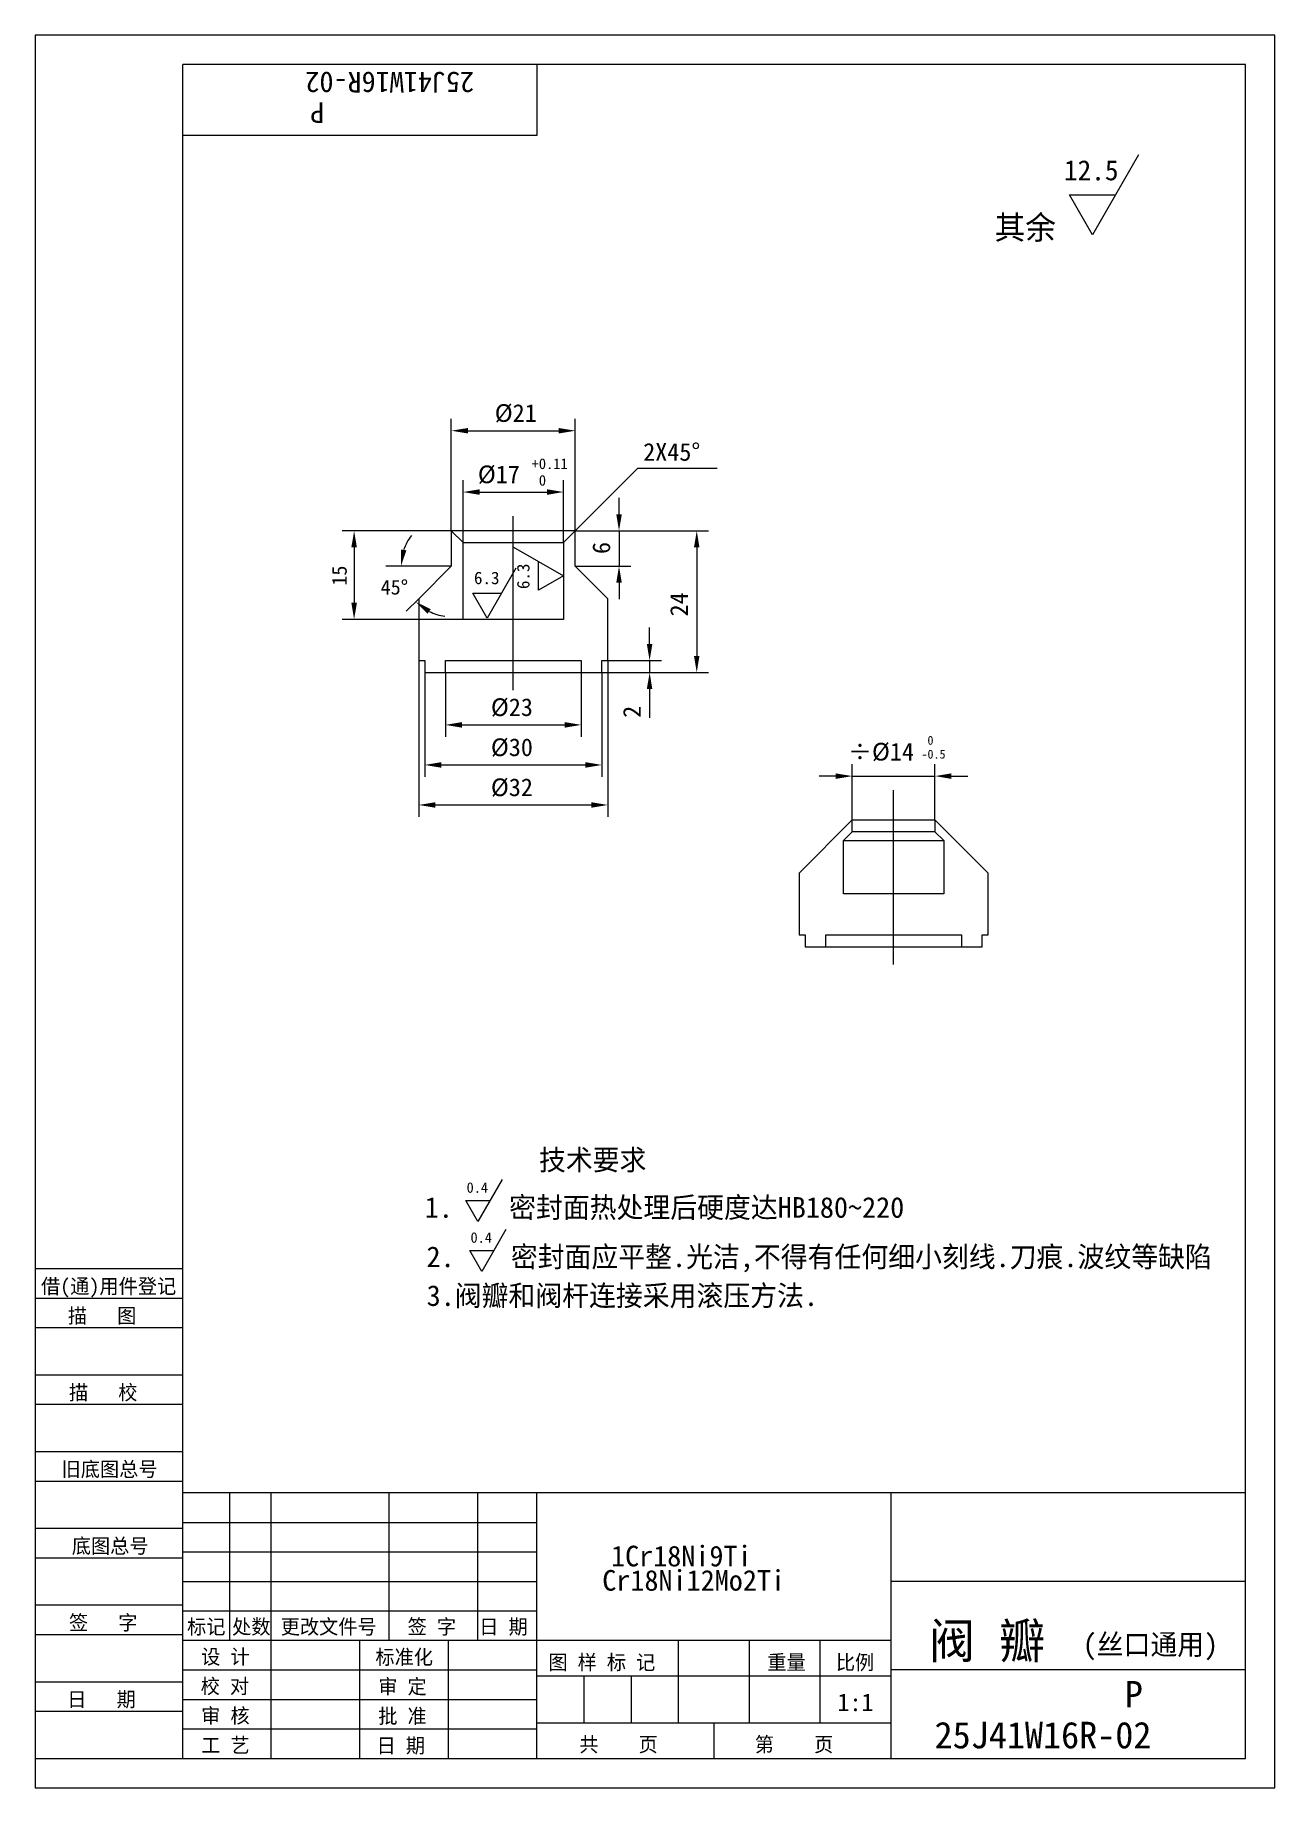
# Model space of a CAD drawing. Header units: metres. Extents: x 0 to 210, y 0 to 297.
import ezdxf

# ---------------------------------------------------------------- set-up
doc = ezdxf.new("R2010")
doc.units = ezdxf.units.M
for name, color, linetype in [('B', 3, 'Continuous'), ('C', 6, 'Continuous'), ('D', 1, 'Continuous'), ('FL', 5, 'Continuous'), ('T', 7, 'Continuous'), ('TL', 4, 'Continuous')]:
    doc.layers.add(name, color=color, linetype=linetype)

# ---------------------------------------------------------------- blocks, each defined once
blk = doc.blocks.new('TUKUN4')
at = {"layer": 'FL'}
for p, q in [((0, 297), (0, 0)), ((210, 297), (0, 297)), ((210, 0), (210, 297)), ((0, 78), (25, 78)), ((0, 70), (25, 70)), ((0, 65), (25, 65)), ((0, 57), (25, 57)), ((0, 52), (25, 52)), ((33, 25), (33, 50)), ((40, 5), (40, 50)), ((60, 25), (60, 50)), ((75, 25), (75, 50)), ((25, 45), (85, 45)), ((0, 44), (25, 44)), ((0, 39), (25, 39)), ((25, 40), (85, 40)), ((25, 35), (85, 35)), ((0, 31), (25, 31)), ((25, 30), (85, 30)), ((0, 26), (25, 26)), ((70, 5), (70, 25)), ((0, 18), (25, 18)), ((25, 20), (85, 20)), ((25, 15), (85, 15)), ((0, 13), (25, 13)), ((25, 10), (85, 10)), ((0, 0), (210, 0))]:
    blk.add_line(p, q, dxfattribs=at)
at = {"layer": 'TL'}
for p, q in [((25, 5), (25, 292)), ((205, 292), (25, 292)), ((85, 292), (85, 280)), ((205, 5), (205, 292)), ((85, 280), (25, 280)), ((0, 88), (25, 88)), ((0, 83), (25, 83)), ((205, 50), (25, 50)), ((85, 5), (85, 50)), ((145, 5), (145, 50)), ((205, 35), (145, 35)), ((145, 25), (25, 25)), ((55, 5), (55, 25)), ((109, 11), (109, 25)), ((121, 11), (121, 25)), ((133, 11), (133, 25)), ((85, 19), (145, 19)), ((93, 11), (93, 19)), ((101, 11), (101, 19)), ((205, 20), (145, 20)), ((145, 11), (85, 11)), ((115, 5), (115, 11)), ((0, 5), (205, 5))]:
    blk.add_line(p, q, dxfattribs=at)
at = {"layer": 'T'}
for s, p in [('借(通)用件登记', (1, 83.76)), ('描   图', (5.56, 78.76)), ('描   校', (5.74, 65.76)), ('旧底图总号', (4.49, 52.76)), ('底图总号', (6.22, 39.76)), ('签   字', (5.74, 26.76)), ('标记', (25.75, 26.07)), ('处数', (33.38, 26.07)), ('更改文件号', (41.61, 26.07)), ('签 字', (63.1, 26.07)), ('日 期', (75.23, 26.07)), ('设 计', (28.14, 20.99)), ('标准化', (57.65, 20.93)), ('图 样 标 记', (86.95, 20.04)), ('重量', (124.03, 20.04)), ('比例', (135.64, 20.04)), ('校 对', (28.05, 15.99)), ('审 定', (58.13, 15.93)), ('日   期', (5.45, 13.76)), ('审 核', (28.14, 10.99)), ('批 准', (58.13, 10.93)), ('共    页', (92.18, 6.13)), ('第    页', (121.9, 6.13)), ('工 艺', (28.14, 5.99)), ('日 期', (57.84, 5.93))]:
    blk.add_text(s, height=2.5, dxfattribs=at).set_placement(p)

msp = doc.modelspace()

# ---------------------------------------------------------------- linework, layer by layer
at = {"layer": 'B'}
for p, q in [((138.41, 164.02), (152.41, 164.02)), ((136.91, 160.52), (153.91, 160.52)), ((152.41, 162.02), (138.41, 162.02))]:
    msp.add_line(p, q, dxfattribs=at)
at = {"layer": 'C'}
for p, q in [((81, 186), (81, 215.51)), ((145.41, 139.52), (145.41, 169.03))]:
    msp.add_line(p, q, dxfattribs=at)
at = {"layer": 'D'}
for p, q in [((186.92, 276.69), (179.12, 263.17)), ((175.22, 269.93), (183.02, 269.93)), ((179.12, 263.17), (175.22, 269.93)), ((70.5, 213), (70.5, 231.96)), ((91.5, 213), (91.5, 231.96)), ((73.3, 229.96), (88.7, 229.96)), ((91.5, 213), (102.11, 223.61)), ((102.11, 223.61), (115.52, 223.61)), ((72.5, 211), (72.5, 221.57)), ((89.5, 211), (89.5, 221.57)), ((75.3, 219.57), (86.7, 219.57)), ((98.91, 215.8), (98.91, 218.6)), ((70.5, 213), (52.04, 213)), ((91.5, 213), (100.91, 213)), ((98.91, 213), (98.91, 207)), ((100.91, 213), (114.07, 213)), ((54.04, 210.2), (54.04, 200.8)), ((81.05, 210.23), (89.5, 205.36)), ((112.07, 210.2), (112.07, 191.8)), ((70.5, 207), (59.43, 207)), ((81.44, 206.65), (76.57, 198.2)), ((85.28, 202.92), (85.28, 207.79)), ((89.5, 205.36), (85.28, 202.92)), ((91.5, 207), (100.91, 207)), ((74.13, 202.43), (79, 202.43)), ((76.57, 198.2), (74.13, 202.43)), ((98.91, 204.2), (98.91, 201.4)), ((65, 201.5), (62.88, 199.38)), ((72.5, 198), (52.04, 198)), ((104.09, 193.8), (104.09, 196.6)), ((65, 191), (65, 164.55)), ((97, 191), (97, 164.55)), ((97, 191), (106.09, 191)), ((104.09, 191), (104.09, 189)), ((66, 189), (66, 171.33)), ((69.5, 189), (69.5, 178.12)), ((92.5, 189), (92.5, 178.12)), ((96, 189), (96, 171.33)), ((96, 189), (106.09, 189)), ((106.09, 189), (114.07, 189)), ((104.09, 186.2), (104.09, 183.4)), ((104.09, 183.4), (104.09, 181.31)), ((72.3, 180.12), (89.7, 180.12)), ((68.8, 173.33), (93.2, 173.33)), ((138.41, 164.02), (138.41, 173.44)), ((152.41, 164.02), (152.41, 173.44)), ((135.61, 171.44), (132.81, 171.44)), ((138.41, 171.44), (152.41, 171.44)), ((155.21, 171.44), (158.01, 171.44)), ((67.8, 166.55), (94.2, 166.55)), ((79.1, 103.1), (75, 96)), ((75, 96), (72.95, 99.55)), ((72.95, 99.55), (77.05, 99.55)), ((79.76, 94.63), (75.66, 87.53)), ((75.66, 87.53), (73.61, 91.08)), ((73.61, 91.08), (77.71, 91.08))]:
    msp.add_line(p, q, dxfattribs=at)
for start, end in [(142.23, 161.11), (243.89, 262.77)]:
    msp.add_arc((70.5, 207), 8.53, start, end, dxfattribs=at)
for points in [[(73.3, 230.42), (73.3, 229.49), (70.5, 229.96)], [(88.7, 230.42), (88.7, 229.49), (91.5, 229.96)], [(75.3, 220.04), (75.3, 219.1), (72.5, 219.57)], [(86.7, 220.04), (86.7, 219.1), (89.5, 219.57)], [(98.44, 215.8), (99.38, 215.8), (98.91, 213)], [(53.57, 210.2), (54.51, 210.2), (54.04, 213)], [(111.6, 210.2), (112.53, 210.2), (112.07, 213)], [(62.89, 209.69), (61.97, 209.84), (61.97, 207)], [(98.44, 204.2), (99.38, 204.2), (98.91, 207)], [(53.57, 200.8), (54.51, 200.8), (54.04, 198)], [(66.47, 198.96), (67.02, 199.72), (64.47, 200.97)], [(103.62, 193.8), (104.55, 193.8), (104.09, 191)], [(111.6, 191.8), (112.53, 191.8), (112.07, 189)], [(103.62, 186.2), (104.55, 186.2), (104.09, 189)], [(72.3, 180.59), (72.3, 179.65), (69.5, 180.12)], [(89.7, 180.59), (89.7, 179.65), (92.5, 180.12)], [(68.8, 173.8), (68.8, 172.86), (66, 173.33)], [(93.2, 173.8), (93.2, 172.86), (96, 173.33)], [(135.61, 171.9), (135.61, 170.97), (138.41, 171.44)], [(155.21, 171.9), (155.21, 170.97), (152.41, 171.44)], [(67.8, 167.02), (67.8, 166.08), (65, 166.55)], [(94.2, 167.02), (94.2, 166.08), (97, 166.55)]]:
    msp.add_solid(points, dxfattribs=at)
at = {"layer": 'TL'}
for p, q in [((91.5, 213), (70.5, 213)), ((72.5, 211), (89.5, 211)), ((69.5, 189), (92.5, 189)), ((133.91, 142.52), (156.91, 142.52))]:
    msp.add_line(p, q, dxfattribs=at)
for points in [[(81, 198), (72.5, 198), (72.5, 211), (70.5, 213), (70.5, 207), (65, 201.5), (65, 191), (66, 191), (66, 189), (69.5, 189), (69.5, 191), (81, 191), (92.5, 191), (92.5, 189), (96, 189), (96, 191), (97, 191), (97, 201.5), (91.5, 207), (91.5, 213), (89.5, 211), (89.5, 198)], [(153.91, 160.52), (153.91, 151.52), (145.41, 151.52), (136.91, 151.52), (136.91, 160.52), (138.41, 162.02), (138.41, 164.02), (129.41, 155.02), (129.41, 144.52), (130.41, 144.52), (130.41, 142.52), (133.91, 142.52), (133.91, 144.52), (145.41, 144.52), (156.91, 144.52), (156.91, 142.52), (160.41, 142.52), (160.41, 144.52), (161.41, 144.52), (161.41, 155.02), (152.41, 164.02), (152.41, 162.02)]]:
    msp.add_lwpolyline(points, close=True, dxfattribs=at)

# ---------------------------------------------------------------- block references
at = {"layer": 'D'}
msp.add_blockref('TUKUN4', (0, 0), dxfattribs=at)

# ---------------------------------------------------------------- texts
for s, height, rotation, p in [('25J41W16R-02', 3.5, 180, (74.36, 290.75)), ('P', 3.5, 180, (48.99, 285.6)), ('6', 3, 90, (97.41, 209.07)), ('15', 2.5, 90, (52.79, 203.71)), ('6.3', 2.12, 90, (83.74, 203.13)), ('24', 3, 90, (110.57, 198.5)), ('2', 3, 90, (102.59, 181.31))]:
    msp.add_text(s, height=height, rotation=rotation, dxfattribs=at).set_placement(p)
for s, height, p in [('12.5', 3.4, (174.26, 272.39)), ('其余', 4, (162.51, 262.4)), ('%%C21', 3, (77.86, 231.46)), ('2X45%%d', 3, (103, 224.87)), ('%%C17', 3, (75, 221.07)), ('+0.11', 1.8, (84.1, 223.47)), (' 0', 1.8, (84.1, 220.65)), ('6.3', 2.12, (74.34, 203.96)), ('45%%d', 2.5, (58.53, 202.2)), ('%%C23', 3, (77.21, 181.62)), (' 0', 1.5, (150.13, 176.76)), ('%%c30', 3, (77.21, 174.83)), ('%%247%%C14', 3, (137.67, 174.08)), ('-0.5', 1.5, (150.13, 174.41)), ('%%C32', 3, (77.21, 168.05)), ('        技术要求', 3.5, (66.3, 104.67)), ('0.4', 1.78, (73.09, 100.84)), ('1.    密封面热处理后硬度达HB180%%126220', 3.5, (66, 96.61)), ('2.    密封面应平整.光洁,不得有任何细小刻线.刀痕.波纹等缺陷', 3.5, (66.3, 88.25)), ('0.4', 1.78, (73.75, 92.37)), ('3.阀瓣和阀杆连接采用滚压方法.', 3.5, (66.32, 81.67)), ('1Cr18Ni9Ti', 3.5, (97.55, 37.54)), ('Cr18Ni12Mo2Ti', 3.5, (96.07, 33.42)), ('阀 瓣', 6, (151.4, 21.94)), ('(丝口通用)', 3.5, (177.43, 22.56)), ('P', 4.5, (184.57, 13.63)), ('1:1', 3, (135.89, 13.01)), ('25J41W16R-02', 4.5, (152.35, 6.71))]:
    msp.add_text(s, height=height, dxfattribs=at).set_placement(p)

doc.saveas('drawing.dxf')
